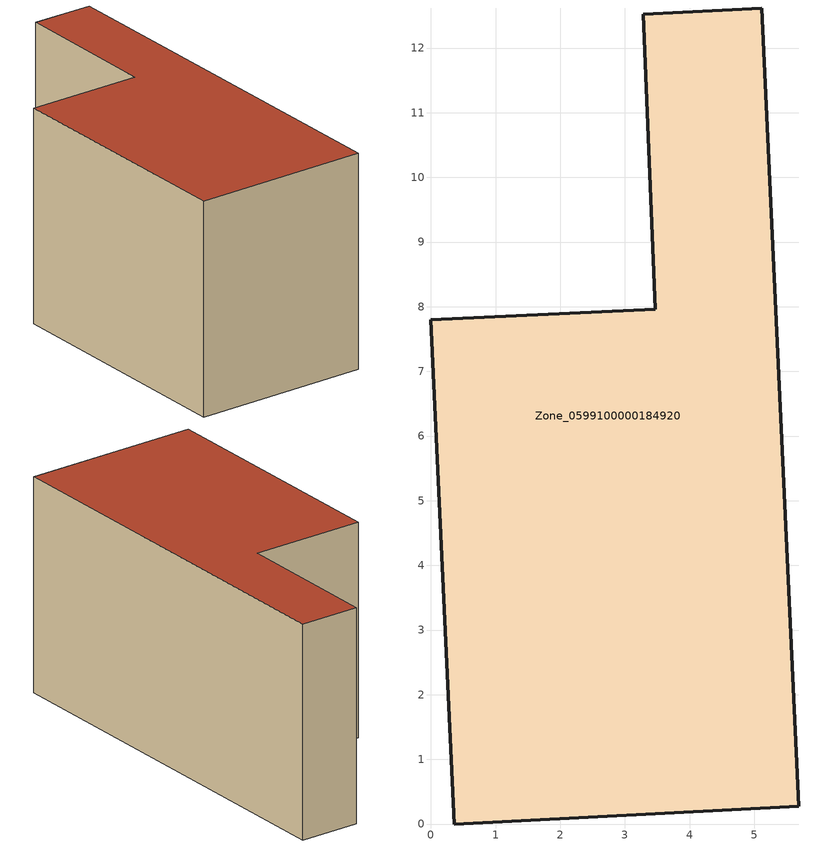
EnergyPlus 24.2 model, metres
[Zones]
Zone_0599100000184920
 floor ground (C_G): 3.28,12.53 5.11,12.62 5.68,0.27 0.36,0 0,7.8 3.46,7.96 z0
 wall outside (C_F): 0.36,0 5.68,0.27 5.11,12.62 3.28,12.53 3.46,7.96 0,7.8 0.36,0 z0:6.51
 roof outside (C_R): 5.11,12.62 3.28,12.53 3.46,7.96 0,7.8 0.36,0 5.68,0.27 z6.51
[BUILDING]
Pand.0599100000184920: North Axis=0; Terrain=City; Loads Convergence Tolerance Value=0.04; Temperature Convergence Tolerance Value=0.4; Solar Distribution=FullExterior; Maximum Number of Warmup Days=25; Minimum Number of Warmup Days=1
[Site:Location]
Rotterdam.The.Hague.AP_ZH_NLD Design_Conditions: Latitude=51.96; Longitude=4.45; Time Zone=1; Elevation=-4.5
[SITE:GROUNDTEMPERATURE:BUILDINGSURFACE]
18, 18, 18, 18, 18, 18, 18, 18, 18, 18, 18, 18
[MATERIAL] Thermal Absorptance=0.9; Solar Absorptance=0.7; Visible Absorptance=0.7
Name | Roughness | Thickness | Conductivity | Density | Specific Heat
G.TI.1946 | MediumSmooth | 0.15 | 1 | 540 | 1210
F.TI.1946 | Rough | 0.3 | 0.857143 | 1920 | 840
R.TI.1946 | MediumRough | 0.2 | 0.1 | 1500 | 1000
[CONSTRUCTION]
C_G: G.TI.1946
C_F: F.TI.1946
C_R: R.TI.1946
[ZONE]
Zone_0599100000184920: Type=1; Multiplier=1; Ceiling Height=Autocalculate; Volume=Autocalculate; Floor Area=autocalculate; Part of Total Floor Area=Yes
[ZONEINFILTRATION:DESIGNFLOWRATE]
Infil_Zone_0599100000184920: Zone or ZoneList or Space or SpaceList=Zone_0599100000184920; Schedule=AlwaysOn; Design Flow Rate Calculation Method=Flow/Area; Flow Rate per Floor Area=0.003; Constant Term Coefficient=1; Temperature Term Coefficient=0; Velocity Term Coefficient=0; Velocity Squared Term Coefficient=0
[HVACTEMPLATE:ZONE:IDEALLOADSAIRSYSTEM]
Zone_0599100000184920: Maximum Heating Supply Air Temperature=50; Minimum Cooling Supply Air Temperature=13; Maximum Heating Supply Air Humidity Ratio=0.0156; Minimum Cooling Supply Air Humidity Ratio=0.0077; Heating Limit=NoLimit; Cooling Limit=NoLimit; Dehumidification Control Type=ConstantSensibleHeatRatio; Cooling Sensible Heat Ratio=0.7; Dehumidification Setpoint=60; Humidification Control Type=None; Humidification Setpoint=30; Outdoor Air Method=None; Outdoor Air Flow Rate per Person=0.00944; Outdoor Air Flow Rate per Zone Floor Area=0; Outdoor Air Flow Rate per Zone=0; Demand Controlled Ventilation Type=None; Outdoor Air Economizer Type=NoEconomizer; Heat Recovery Type=None; Sensible Heat Recovery Effectiveness=0.7; Latent Heat Recovery Effectiveness=0.65
[ZONECONTROL:THERMOSTAT]
ThermostatControl_Zone_0599100000184920: Zone or ZoneList=Zone_0599100000184920; Control Type Schedule=DualSetpointControlType; Control 1=Thermostat_Zone_0599100000184920; Temperature Difference Between Cutout And Setpoint=0
[THERMOSTATSETPOINT:DUALSETPOINT]
Thermostat_Zone_0599100000184920: Heating Setpoint Temperature Schedule=HeatingSetpoint_Zone_0599100000184920; Cooling Setpoint Temperature Schedule=CoolingSetpoint_Zone_0599100000184920
[SCHEDULE:COMPACT]
HeatingSetpoint_Zone_0599100000184920: Through: 12/31, For: AllDays, Until: 24:00, 21
CoolingSetpoint_Zone_0599100000184920: Through: 12/31, For: AllDays, Until: 24:00, 24
DualSetpointControlType: Through: 12/31, For: AllDays, Until: 24:00, 4
AlwaysOn: Through: 12/31, For: AllDays, Until: 24:00, 1
